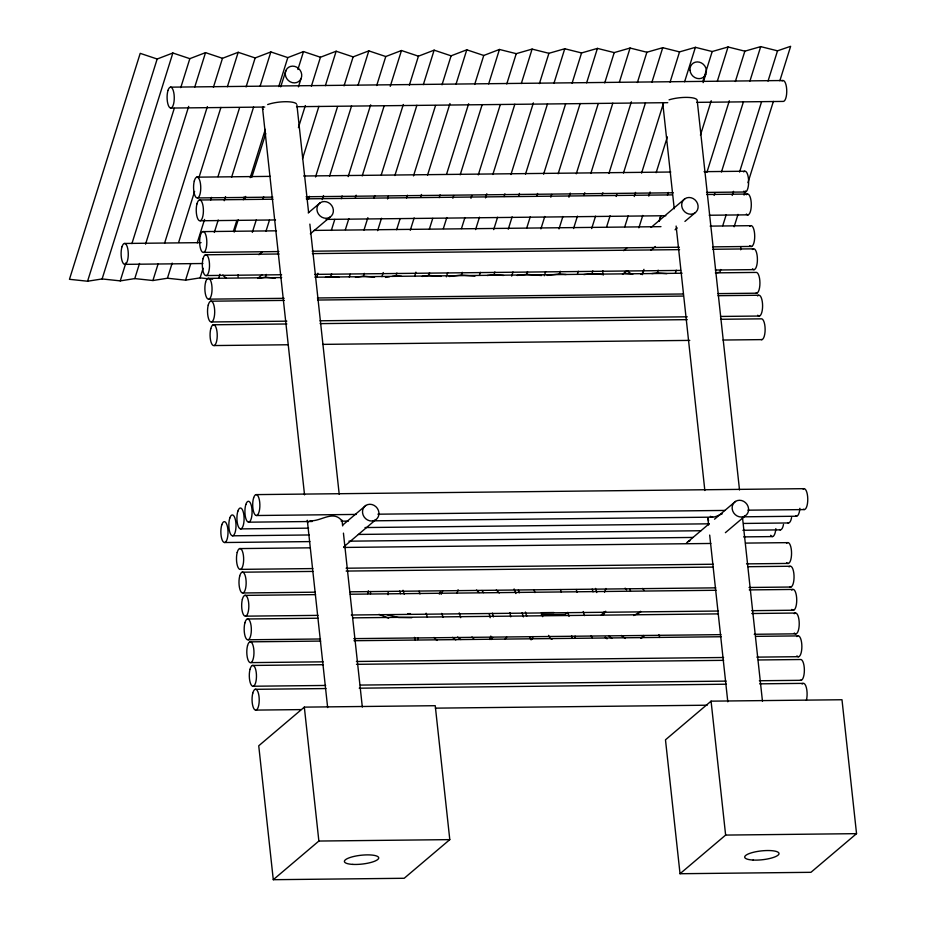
<?xml version="1.0" encoding="UTF-8"?>
<svg xmlns="http://www.w3.org/2000/svg" width="926" height="926" viewBox="0 0 926 926"><rect width="100%" height="100%" fill="white"/><g stroke="black" fill="none" stroke-linecap="round" stroke-linejoin="round"><path stroke-width="1.39" d="M370.504 593.705L370.527 591.54M388.04 594.735L388.191 591.853M417.788 639.577L418.031 637.783M574.884 637.864L575.127 636.081M531.617 639.6L533.029 636.532M367.645 593.635L368.386 590.823M457.039 593.196L458.115 589.758M489.727 639.507L490.803 636.058M157.165 59.009L140.208 53.349L69.462 279.305L87.588 281.226L157.165 59.009L172.861 53.002L189.83 58.662L205.526 52.643L222.483 58.303L238.179 52.296L255.148 57.944L270.843 51.937L287.801 57.597L303.496 51.578L320.454 57.238L336.15 51.231L353.119 56.891L368.814 50.872L385.772 56.532L401.467 50.525L418.436 56.185L434.132 50.166L451.089 55.826L466.785 49.807L483.754 55.467L499.438 49.46L516.245 53.662L532.103 49.101L548.91 53.303L564.756 48.754L581.563 52.944L597.42 48.395L614.227 52.597L630.074 48.036L646.88 52.238L662.738 47.689L679.534 51.891L695.391 47.33L712.198 51.532L728.044 46.983L744.851 51.173L760.709 46.624L777.516 50.826L790.642 46.3L779.854 80.747M87.588 281.226L102.115 278.946L172.861 53.002M102.115 278.946L120.253 280.879L125.867 262.926M131.92 243.607L174.273 108.342M180.755 87.646L189.83 58.662M120.253 280.879L134.779 278.599L139.525 263.435M145.556 244.151L188.696 106.374M194.738 87.09L205.526 52.643M134.779 278.599L152.906 280.52L158.091 263.956M164.573 243.249L207.366 106.617M213.408 87.287L222.483 58.303M152.906 280.52L167.432 278.24L172.178 263.088M178.649 242.415L194.61 191.439M198.928 177.665L220.92 107.404M227.391 86.731L238.179 52.296M167.432 278.24L185.57 280.161L190.756 263.597M197.238 242.901L204.577 219.439M210.63 200.109L211.498 197.354M217.98 176.646L239.591 107.636M246.073 86.94L255.148 57.944M185.57 280.161L200.097 277.881L203.118 268.239M214.323 232.426L218.212 220.018M224.254 200.734L225.539 196.601M231.581 177.306L253.585 107.046M260.056 86.384L270.843 51.937M218.652 278.425L219.948 274.293M233.352 231.5L236.813 220.457M243.295 199.761L244.151 196.995M250.205 177.676L265.334 129.362M278.726 86.581L287.801 57.597M297.894 69.496L303.496 51.578M266.005 231.153L269.466 220.11M298.415 127.638L305.337 105.552M311.379 86.222L320.454 57.238M258.805 278.217L265.403 277.175L266.271 274.42M302.513 158.693L318.903 106.34M325.373 85.667L336.15 51.231M308.601 199.055L309.469 196.289M315.523 176.97L337.562 106.571M344.044 85.875L353.119 56.891M322.225 199.669L323.521 195.536M329.552 176.253L351.556 105.981M358.026 85.319L368.814 50.872M316.634 277.372L317.931 273.228M331.323 230.447L334.784 219.404M341.266 198.696L342.122 195.93M348.176 176.611L370.655 104.846M376.697 85.516L385.772 56.532M325.443 277.302L330.721 276.469L331.589 273.714M345.386 229.625L348.847 218.605M355.318 197.944L356.174 195.178M362.216 175.894L384.221 105.633M390.251 86.338L401.467 50.525M349.287 277.013L350.155 274.258M363.987 230.088L367.877 217.668M373.919 198.338L374.787 195.583M381.269 174.875L403.308 104.488M409.361 85.169L418.436 56.185M355.457 277.36L363.386 276.122L364.242 273.355M377.623 230.655L381.5 218.247M387.543 198.963L388.399 196.208M394.87 175.546L416.874 105.275M423.344 84.613L434.132 50.166M381.952 276.666L383.248 272.522M396.641 229.729L400.101 218.686M406.583 197.99L407.44 195.224M413.494 175.905L435.533 105.518M442.015 84.81L451.089 55.826M392.08 276.388L396.039 275.763L396.907 273.008M410.276 230.296L414.154 217.899M420.624 197.226L421.492 194.472M427.534 175.188L449.967 103.538M455.997 84.254L466.785 49.807M414.605 276.307L415.901 272.163M429.294 229.382L432.755 218.339M439.237 197.632L440.105 194.877M446.587 174.169L468.625 103.781M474.679 84.451L483.754 55.467M422.094 276.446L428.703 275.404L429.56 272.649M443.369 228.56L446.818 217.541M452.86 198.257L453.717 195.502M460.187 174.829L482.191 104.569M488.662 83.907L499.438 49.46M446.378 276.805L447.675 272.672M461.472 228.595L464.921 217.575M470.964 198.291L471.82 195.536M478.291 174.875L500.295 104.626M506.765 83.965L516.245 53.662M449.098 276.492L461.356 275.057L462.213 272.302M475.594 229.59L479.471 217.193M485.513 197.898L486.81 193.766M492.852 174.482L514.844 104.21M521.315 83.548L532.103 49.101M479.471 275.08L480.328 272.325M493.697 229.613L497.586 217.216M504.057 196.555L504.913 193.8M510.955 174.516L533.376 102.89M539.418 83.606L548.91 53.303M487.203 275.497L494.009 274.698L494.878 271.943M508.247 229.231L512.136 216.834M518.606 196.173L519.463 193.418M525.505 174.123L547.509 103.862M553.98 83.19L564.756 48.754M511.696 276.098L512.992 271.966M526.79 227.889L530.239 216.869M536.71 196.208L537.578 193.453M543.608 174.169L565.601 103.92M572.071 83.259L581.563 52.944M517.136 275.462L526.674 274.351L527.531 271.584M540.911 228.884L544.789 216.476M550.831 197.192L551.688 194.437M558.158 173.775L580.162 103.504M586.633 82.842L597.42 48.395M544.349 275.74L545.645 271.607M559.015 228.907L562.904 216.51M568.934 197.226L570.231 193.094M576.273 173.81L598.265 103.562M604.736 82.9L614.227 52.597M547.081 275.427L559.327 273.992L560.195 271.237M573.564 228.525L577.442 216.128M583.912 195.455L584.781 192.701M590.823 173.417L612.815 103.156M619.286 82.483L630.074 48.036M577.442 274.015L578.31 271.26M591.679 228.56L595.557 216.163M602.027 195.502L602.884 192.747M608.926 173.463L631.358 101.825M637.389 82.541L646.88 52.238M583.82 274.594L591.992 273.633L592.848 270.878M606.657 226.789L610.107 215.77M616.149 196.486L617.005 193.731M623.476 173.058L645.48 102.798M651.95 82.136L662.738 47.689M624.761 226.824L628.21 215.804M634.252 196.52L635.549 192.388M641.579 173.104L663.583 102.855M670.054 82.194L679.534 51.891M638.882 227.819L642.76 215.422M648.802 196.127L650.098 191.995M656.14 172.711L667.357 136.886M684.603 81.777L695.391 47.33M642.331 274.686L643.616 270.554M659.15 220.955L660.446 216.823M703.135 80.458L712.198 51.532M651.858 273.564L657.298 272.927L658.166 270.172M700.438 135.15L711.226 100.714M717.268 81.419L728.044 46.983M675.413 272.95L676.281 270.195M706.897 172.398L729.329 100.772M735.36 81.488L744.851 51.173M714.12 195.421L714.976 192.666M721.447 172.004L743.451 101.733M749.921 81.071L760.709 46.624M722.743 225.759L726.192 214.739M732.223 195.455L733.519 191.323M739.561 172.039L761.554 101.791M768.024 81.129L777.516 50.826M720.764 269.489L719.896 272.256L715.81 272.823M734.133 226.789L738.01 214.381M744.053 195.097L745.349 190.964M747.942 182.7L773.384 101.409M252.323 232.38L256.236 220.018M262.764 199.426L263.632 196.682M298.427 86.859L301.043 78.617M643.095 272.07L643.964 269.327M659.196 221.279L660.933 215.793M667.461 195.201L668.329 192.446M703.123 82.622L705.739 74.393M234.278 232.056L238.225 219.728M244.788 199.183L245.668 196.439M251.803 177.26L265.808 133.425M280.705 86.847L285.96 70.399M604.528 592.212L605.974 588.485M603.22 615.014L605.731 611.229M439.306 594.122L440.359 591.83M441.146 594.318L442.709 590.881M491.069 639.577L492.609 637.412M505.133 639.056L506.684 637.053M640.526 611.31L636.938 614.54M641.162 638.176L643.42 635.433M601.252 615.026L604.447 611.611M258.933 254.731L262.22 251.941M308.231 212.922L320.292 202.713M257.729 278.425L262.116 274.709M310.326 233.838L330.05 217.112A8.716 7.871 49.7 0 0 328.464 202.62A8.716 7.871 49.7 0 0 316.981 210.005A8.716 7.871 49.7 0 0 330.05 217.112M623.673 250.68L626.96 247.89M651.059 227.46L685.02 198.662M622.469 274.374L626.856 270.658M650.955 250.228L655.342 246.513M675.066 229.787L677.253 227.923M684.927 221.43L694.778 213.061A8.716 7.871 49.7 0 0 693.204 198.569A8.716 7.871 49.7 0 0 681.721 205.954A8.716 7.871 49.7 0 0 694.778 213.061M342.689 525.088L365.851 505.446M343.615 546.977L375.609 519.856A8.716 7.871 49.7 0 0 374.035 505.353A8.716 7.871 49.7 0 0 362.552 512.738A8.716 7.871 49.7 0 0 375.609 519.856M304.33 707.128L258.736 745.789L273.286 879.7L404.199 878.276L449.793 839.627L435.243 705.705L304.33 707.128L318.868 841.039L273.286 879.7M688.053 541.652L709.015 523.885M714.525 519.208L735.487 501.441M725.382 532.682L745.245 515.851A8.716 7.871 49.7 0 0 743.671 501.348A8.716 7.871 49.7 0 0 732.177 508.733A8.716 7.871 49.7 0 0 745.245 515.851M711.075 701.156L665.481 739.816L680.031 873.727L810.945 872.315L856.538 833.655L841.989 699.743L711.075 701.156L725.625 835.078L680.031 873.727M641.151 638.338L644.045 636.093M530.853 639.727L532.774 638.327M640.885 611.762L633.697 615.535M722.211 513.872C718.449 514.914 714.235 518.629 710.288 516.326M385.471 277.418L389.441 276.793M170.511 87.16L782.991 80.516M170.847 108.064L264.743 107.046M296.517 106.698L667.762 102.67M696.653 102.358L783.327 101.42A10.452 3.588 89.4 0 0 786.695 89.405A10.452 3.588 89.4 0 0 782.065 80.921M196.648 177.167L270.38 176.368M303.624 176.009L670.818 172.028M704.061 171.669L744.539 171.229M197.678 197.933L272.846 197.122M306.101 196.763L673.283 192.782M706.538 192.423L745.569 191.995M199.31 200.004L273.043 199.206M306.286 198.835L672.033 194.877M706.723 194.495L747.201 194.055M200.34 220.77L275.508 219.948M326.102 219.404L665.829 215.723M709.189 215.249L748.22 214.832M202.713 231.616L276.446 230.817M314.03 230.412L660.979 226.65M710.126 226.118L750.604 225.678M124.524 243.469L201.081 242.635M203.743 252.393L278.911 251.571M312.166 251.212L679.348 247.23M712.603 246.872L751.634 246.443M205.41 254.789L279.143 253.99M312.386 253.62L679.58 249.638M712.823 249.279L753.301 248.839M124.86 264.361L202.863 263.516M206.44 275.554L281.608 274.733M314.863 274.374L680.598 270.415M715.3 270.033L754.331 269.616M207.945 278.367L281.678 277.569M314.921 277.21L682.115 273.228M715.358 272.869L755.836 272.429A10.452 3.588 89.4 0 1 759.933 282.974A10.452 3.588 89.4 0 1 755.929 293.16M208.975 299.144L284.143 298.322M317.398 297.964L683.133 293.993M717.835 293.623L756.866 293.195M210.607 301.205L284.34 300.406M317.583 300.036L683.33 296.077M718.02 295.695L758.498 295.255M211.637 321.97L286.805 321.16M320.049 320.79L687.242 316.808M720.486 316.449L759.517 316.032M213.142 324.783L286.863 323.984M320.118 323.625L687.3 319.644M720.555 319.285L761.033 318.845A10.452 3.588 89.4 0 1 765.131 329.39A10.452 3.588 89.4 0 1 761.114 339.576M214.161 345.56L287.893 344.761M322.584 344.379L689.777 340.398M723.021 340.039L762.052 339.61M256.12 494.611L804.011 488.673M256.456 515.516L356.209 514.428M377.889 514.196L724.838 510.434M747.965 510.18L804.347 509.578M248.666 522.183L312.27 521.488M341.185 521.176L348.419 521.095M372.993 520.829L712.707 517.148M743.069 516.824L796.557 516.233M240.679 528.896L308.624 528.156M365.006 527.554L709.061 523.815M743.752 523.445L788.57 522.958M232.6 535.807L309.215 534.973M358.362 534.441L700.97 530.725M742.895 530.274L780.479 529.869M224.613 542.52L309.897 541.594M348.928 541.178L692.984 537.439M743.59 536.895L772.492 536.582M239.579 548.586L310.407 547.822M343.662 547.451L710.844 543.469M745.546 543.099L787.459 542.648M240.575 569.363L312.849 568.576M346.104 568.217L713.286 564.235M746.541 563.876L788.466 563.425M242.08 572.199L312.919 571.423M346.162 571.064L713.356 567.082M748.046 566.712L789.971 566.249M243.075 592.976L315.361 592.189M350.051 591.807L715.798 587.848M749.041 587.489L790.966 587.026M244.753 595.383L315.581 594.619M350.283 594.237L716.018 590.279M749.273 589.908L792.633 589.445M407.59 613.672L410.473 613.637M553.91 612.537L541.409 612.676L542.671 616.681M245.749 616.16L318.023 615.373M351.278 615.014L718.46 611.033M751.715 610.674L793.64 610.222M541.305 614.737L564.918 614.482L567.8 612.387L569.05 616.357M247.254 618.996L318.093 618.221M352.783 617.85L718.53 613.88M751.773 613.521L795.145 613.047M411.792 617.7L398.77 617.492L387.01 614.748M248.249 639.773L320.535 638.986M353.778 638.627L720.972 634.646M754.215 634.287L796.14 633.824M249.893 641.845L320.72 641.081M353.975 640.723L721.157 636.741M755.859 636.359L797.772 635.907M250.888 662.622L323.162 661.835M356.417 661.477L723.6 657.495M756.855 657.136L798.779 656.684M252.393 665.458L323.232 664.694M356.475 664.324L723.669 660.342M758.359 659.972L800.284 659.52A10.452 3.588 89.4 0 1 804.37 670.1A10.452 3.588 89.4 0 1 800.342 680.24M253.388 686.235L325.674 685.448M360.364 685.078L726.111 681.108M759.355 680.749L801.279 680.297M255.136 689.314L325.975 688.55M359.219 688.192L726.412 684.21M759.656 683.839L803.027 683.376M256.132 710.092L300.95 709.605M435.394 708.147L707.163 705.207M725.625 835.078L856.538 833.655M318.868 841.039L449.793 839.627M657.298 272.927L666.824 273.679M624.645 273.286L631.451 273.818M591.992 273.633L602.872 274.501M559.327 273.992L566.133 274.524M526.674 274.351L541.629 275.531M494.009 274.698L503.536 275.45M461.356 275.057L474.957 276.133M428.703 275.404L440.938 276.376M396.039 275.763L401.618 276.353M363.386 276.122L374.544 277.302M330.721 276.469L339.09 277.36M265.403 277.175L275.172 278.217M200.097 277.881L212.644 279.224M388.631 618.232L378.965 614.343M625.328 638.465L621.346 635.433M436.945 640.468L434.062 637.447M309.978 520.667C320.535 521.998 333.221 509.416 341.914 520.852M552 639.38L550.113 638.188L548.562 635.363M457.571 636.984L460.824 639.553M452.513 637.366L455.766 639.935M608.984 635.907L611.82 638.431M605.153 637.157L607.039 638.836M476.508 590.012L479.112 592.571M471.947 636.961L473.707 638.697M625.131 588.16L626.647 589.897M642.621 588.438L643.964 590.29M481.995 590.487L483.499 592.64M591.158 635.757L592.177 637.632M514.092 588.936L515.956 593.543M441.679 613.382L443.172 617.283M460.662 617.7L459.215 612.873M576.227 589.538L577.095 592.281M583.218 611.496L584.526 615.605M560.485 589.561L561.306 592.189M534.128 590.001L534.962 592.594M518.398 590.082L519.278 592.825M525.401 612.051L526.709 616.172M522.079 612.769L523.387 616.89M419.119 591.239L419.999 593.983M426.122 613.197L427.43 617.306M403.03 590.256L404.338 594.376M399.708 590.973L400.576 593.728M629.854 588.878L630.513 591.031M595.499 588.404L596.761 592.547M592.2 589.121L593.045 591.876M658.907 634.715L659.717 637.47M571.608 635.664L572.245 638.176M414.512 637.366L415.149 639.878M708.564 520.748L708.066 518.456M492.447 613.128L493.384 616.89M489.252 613.973L490.19 617.723M529.938 637.574L530.147 638.627M509.937 612.618L510.735 616.832M307.305 520.273L307.768 522.796M739.515 489.97L697.197 100.459A17.27 4.445 -6.2 0 0 687.393 97.392A17.27 4.445 -6.2 0 0 669.07 99.834M742.478 517.287L762.468 701.26M662.842 103.874L674.244 208.801M676.119 226.048L704.848 490.514M707.811 517.819L708.587 525.007M709.686 535.066L727.801 701.804M296.899 104.8L308.613 212.598M309.863 224.104L339.217 494.31M342.018 520.192L342.643 525.933M343.43 533.121L362.321 707.036M262.544 108.215L304.538 494.854M307.351 520.725L327.654 707.58M643.385 270.612A8.716 5.695 17.8 0 1 640.908 274.316M632.736 274.409A8.716 5.695 17.8 0 1 627.573 270.774M225.99 277.696A8.716 5.695 17.8 0 1 222.877 275.01M238.098 276.886A8.716 7.871 49.7 0 1 238.144 274.721M603.347 274.999A8.716 7.871 49.7 0 1 602.884 270.67M663.398 104.985A17.27 4.445 -6.2 0 1 663.456 102.659M263.088 109.326A17.27 4.445 -6.2 0 1 263.158 106.999M267.66 104.557A17.27 4.445 -6.2 0 1 296.343 103.7M746.298 194.726A10.452 3.588 89.4 0 1 751.299 204.611A10.452 3.588 89.4 0 1 746.379 214.033M749.701 226.349A10.452 3.588 89.4 0 1 754.713 236.223A10.452 3.588 89.4 0 1 749.782 245.656M743.636 171.889A10.452 3.588 89.4 0 1 748.636 181.774A10.452 3.588 89.4 0 1 743.717 191.207M752.398 249.511A10.452 3.588 89.4 0 1 757.41 259.396A10.452 3.588 89.4 0 1 752.479 268.818M757.595 295.926A10.452 3.588 89.4 0 1 762.596 305.811A10.452 3.588 89.4 0 1 757.676 315.234M786.556 543.296A10.452 3.588 89.4 0 1 791.556 553.227A10.452 3.588 89.4 0 1 786.614 562.614M789.068 566.909A10.452 3.588 89.4 0 1 794.022 575.474A10.452 3.588 89.4 0 1 790.028 586.98M794.242 613.707A10.452 3.588 89.4 0 1 799.231 623.638A10.452 3.588 89.4 0 1 794.3 633.025M802.124 684.025A10.452 3.588 89.4 0 1 806.349 687.555A10.452 3.588 89.4 0 1 806.396 700.288M791.73 590.093A10.452 3.588 89.4 0 1 796.73 600.036A10.452 3.588 89.4 0 1 791.788 609.412M796.869 636.567A10.452 3.588 89.4 0 1 801.87 646.498A10.452 3.588 89.4 0 1 796.927 655.874M783.5 524.463A10.452 3.588 89.4 0 1 779.553 529.556M791.591 517.553A10.452 3.588 89.4 0 1 787.632 522.646M803.085 489.078A10.452 3.588 89.4 0 1 807.761 498.917A10.452 3.588 89.4 0 1 803.421 509.265M799.89 508.293A10.452 3.588 89.4 0 1 795.619 515.932M775.838 528.642A10.452 3.588 89.4 0 1 770.687 535.286M496.29 590.036A43.487 39.679 54 0 1 499.264 592.987M740.754 247.068A10.452 3.588 89.4 0 1 740.684 249.788M686.502 543.006A8.716 7.871 49.7 0 1 689.939 540.796M690.009 70.364A8.716 7.871 49.7 0 0 703.077 77.483A8.716 7.871 49.7 0 0 701.503 62.991A8.716 7.871 49.7 0 0 690.009 70.364M285.312 74.601A8.716 7.871 49.7 0 0 298.38 81.719A8.716 7.871 49.7 0 0 296.806 67.216A8.716 7.871 49.7 0 0 285.312 74.601M753.139 860.057A17.27 4.445 -6.2 0 0 779.021 853.61A17.27 4.445 -6.2 0 0 753.359 852.302A17.27 4.445 -6.2 0 0 753.139 860.057M352.829 864.398A17.27 4.445 -6.2 0 0 378.711 857.951A17.27 4.445 -6.2 0 0 353.061 856.643A17.27 4.445 -6.2 0 0 352.829 864.398M196.949 203.894A10.452 3.588 89.4 0 0 199.403 220.724A10.452 3.588 89.4 0 0 203.118 206.533A10.452 3.588 89.4 0 0 196.949 203.894M205.584 282.268A10.452 3.588 89.4 0 0 208.037 299.098A10.452 3.588 89.4 0 0 211.765 284.907A10.452 3.588 89.4 0 0 205.584 282.268M200.352 235.517A10.452 3.588 89.4 0 0 202.806 252.347A10.452 3.588 89.4 0 0 206.533 238.156A10.452 3.588 89.4 0 0 200.352 235.517M210.781 328.684A10.452 3.588 89.4 0 0 213.223 345.514A10.452 3.588 89.4 0 0 216.95 331.323A10.452 3.588 89.4 0 0 210.781 328.684M194.286 181.056A10.452 3.588 89.4 0 0 196.74 197.898A10.452 3.588 89.4 0 0 200.467 183.707A10.452 3.588 89.4 0 0 194.286 181.056M203.049 258.678A10.452 3.588 89.4 0 0 205.503 275.508A10.452 3.588 89.4 0 0 209.23 261.317A10.452 3.588 89.4 0 0 203.049 258.678M208.246 305.094A10.452 3.588 89.4 0 0 210.7 321.924A10.452 3.588 89.4 0 0 214.415 307.733A10.452 3.588 89.4 0 0 208.246 305.094M237.206 552.452A10.452 3.588 89.4 0 0 239.637 569.305A10.452 3.588 89.4 0 0 243.376 555.16A10.452 3.588 89.4 0 0 237.206 552.452M239.707 576.065A10.452 3.588 89.4 0 0 242.137 592.918A10.452 3.588 89.4 0 0 245.876 578.773A10.452 3.588 89.4 0 0 239.707 576.065M244.892 622.862A10.452 3.588 89.4 0 0 247.311 639.716A10.452 3.588 89.4 0 0 251.062 625.571A10.452 3.588 89.4 0 0 244.892 622.862M252.775 693.18A10.452 3.588 89.4 0 0 255.194 710.045A10.452 3.588 89.4 0 0 258.944 695.889A10.452 3.588 89.4 0 0 252.775 693.18M242.381 599.249A10.452 3.588 89.4 0 0 244.811 616.103A10.452 3.588 89.4 0 0 248.55 601.958A10.452 3.588 89.4 0 0 242.381 599.249M247.52 645.711A10.452 3.588 89.4 0 0 249.951 662.576A10.452 3.588 89.4 0 0 253.689 648.42A10.452 3.588 89.4 0 0 247.52 645.711M250.02 669.324A10.452 3.588 89.4 0 0 252.451 686.178A10.452 3.588 89.4 0 0 256.189 672.033A10.452 3.588 89.4 0 0 250.02 669.324M229.775 518.109A10.452 3.588 89.4 0 0 231.662 535.506A10.452 3.588 89.4 0 0 235.841 522.461A10.452 3.588 89.4 0 0 229.775 518.109M237.855 511.198A10.452 3.588 89.4 0 0 239.741 528.596A10.452 3.588 89.4 0 0 243.932 515.55A10.452 3.588 89.4 0 0 237.855 511.198M253.631 497.818A10.452 3.588 89.4 0 0 255.53 515.215A10.452 3.588 89.4 0 0 259.708 502.158A10.452 3.588 89.4 0 0 253.631 497.818M245.841 504.485A10.452 3.588 89.4 0 0 247.728 521.87A10.452 3.588 89.4 0 0 251.918 508.825A10.452 3.588 89.4 0 0 245.841 504.485M221.789 524.822A10.452 3.588 89.4 0 0 223.675 542.219A10.452 3.588 89.4 0 0 227.854 529.174A10.452 3.588 89.4 0 0 221.789 524.822M168.023 90.354A10.452 3.588 89.4 0 0 169.909 107.752A10.452 3.588 89.4 0 0 174.1 94.707A10.452 3.588 89.4 0 0 168.023 90.354M122.035 246.663A10.452 3.588 89.4 0 0 123.922 264.06A10.452 3.588 89.4 0 0 128.112 251.015A10.452 3.588 89.4 0 0 122.035 246.663"/></g></svg>
